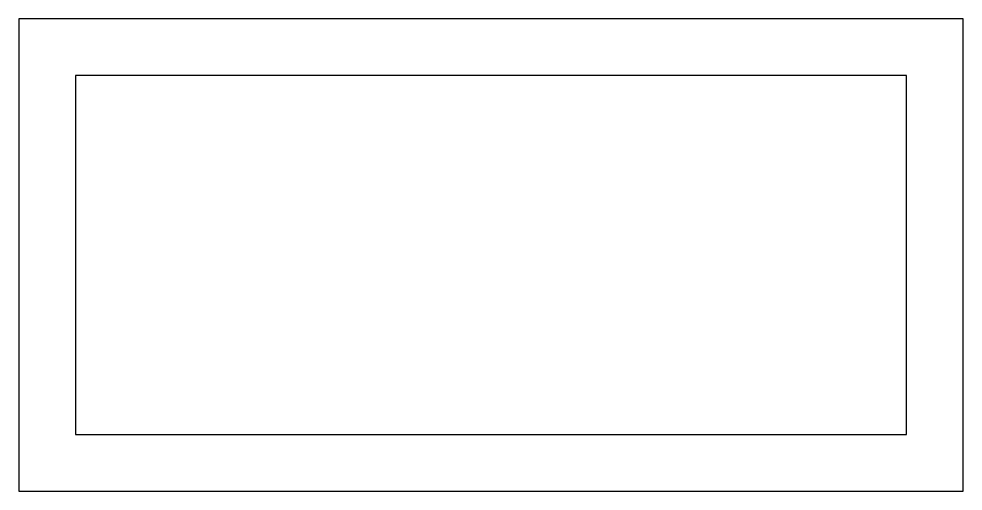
# Model space of a CAD drawing. Extents: x -654.7 to -604.7, y 76.3 to 101.3.
import ezdxf

# ---------------------------------------------------------------- set-up
doc = ezdxf.new("R2010")
doc.units = 0
doc.layers.add('ANA', color=220, linetype='CONTINUOUS')

msp = doc.modelspace()

# ---------------------------------------------------------------- linework, layer by layer
at = {"layer": 'ANA', "color": 0}
for points in [[(-654.691, 76.298), (-604.691, 76.298), (-604.691, 101.298), (-654.691, 101.298)], [(-651.691, 79.298), (-607.691, 79.298), (-607.691, 98.298), (-651.691, 98.298)]]:
    msp.add_lwpolyline(points, close=True, dxfattribs=at)

doc.saveas('drawing.dxf')
